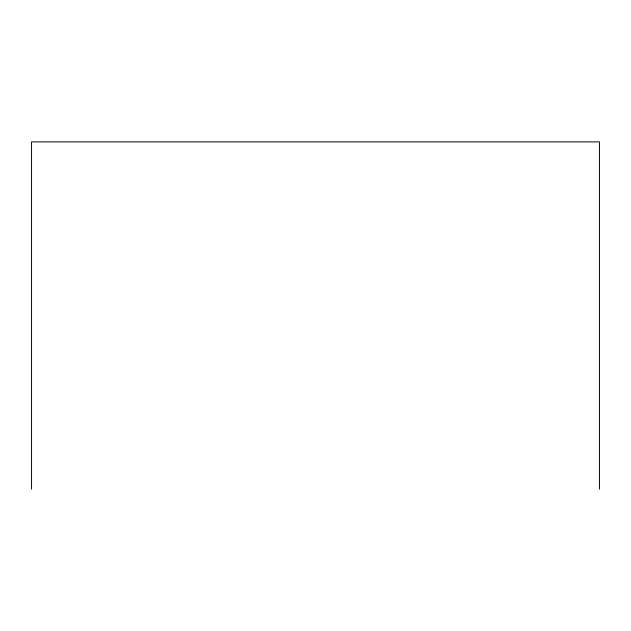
<?xml version="1.0" encoding="UTF-8"?>
<svg xmlns="http://www.w3.org/2000/svg" width="631" height="631" viewBox="0 0 631 631"><rect width="100%" height="100%" fill="white"/><g stroke="black" fill="none" stroke-linecap="round" stroke-linejoin="round"><path stroke-width="0.95" d="M599.45 489.128L599.45 141.872L31.55 141.872L31.55 489.128"/></g></svg>
